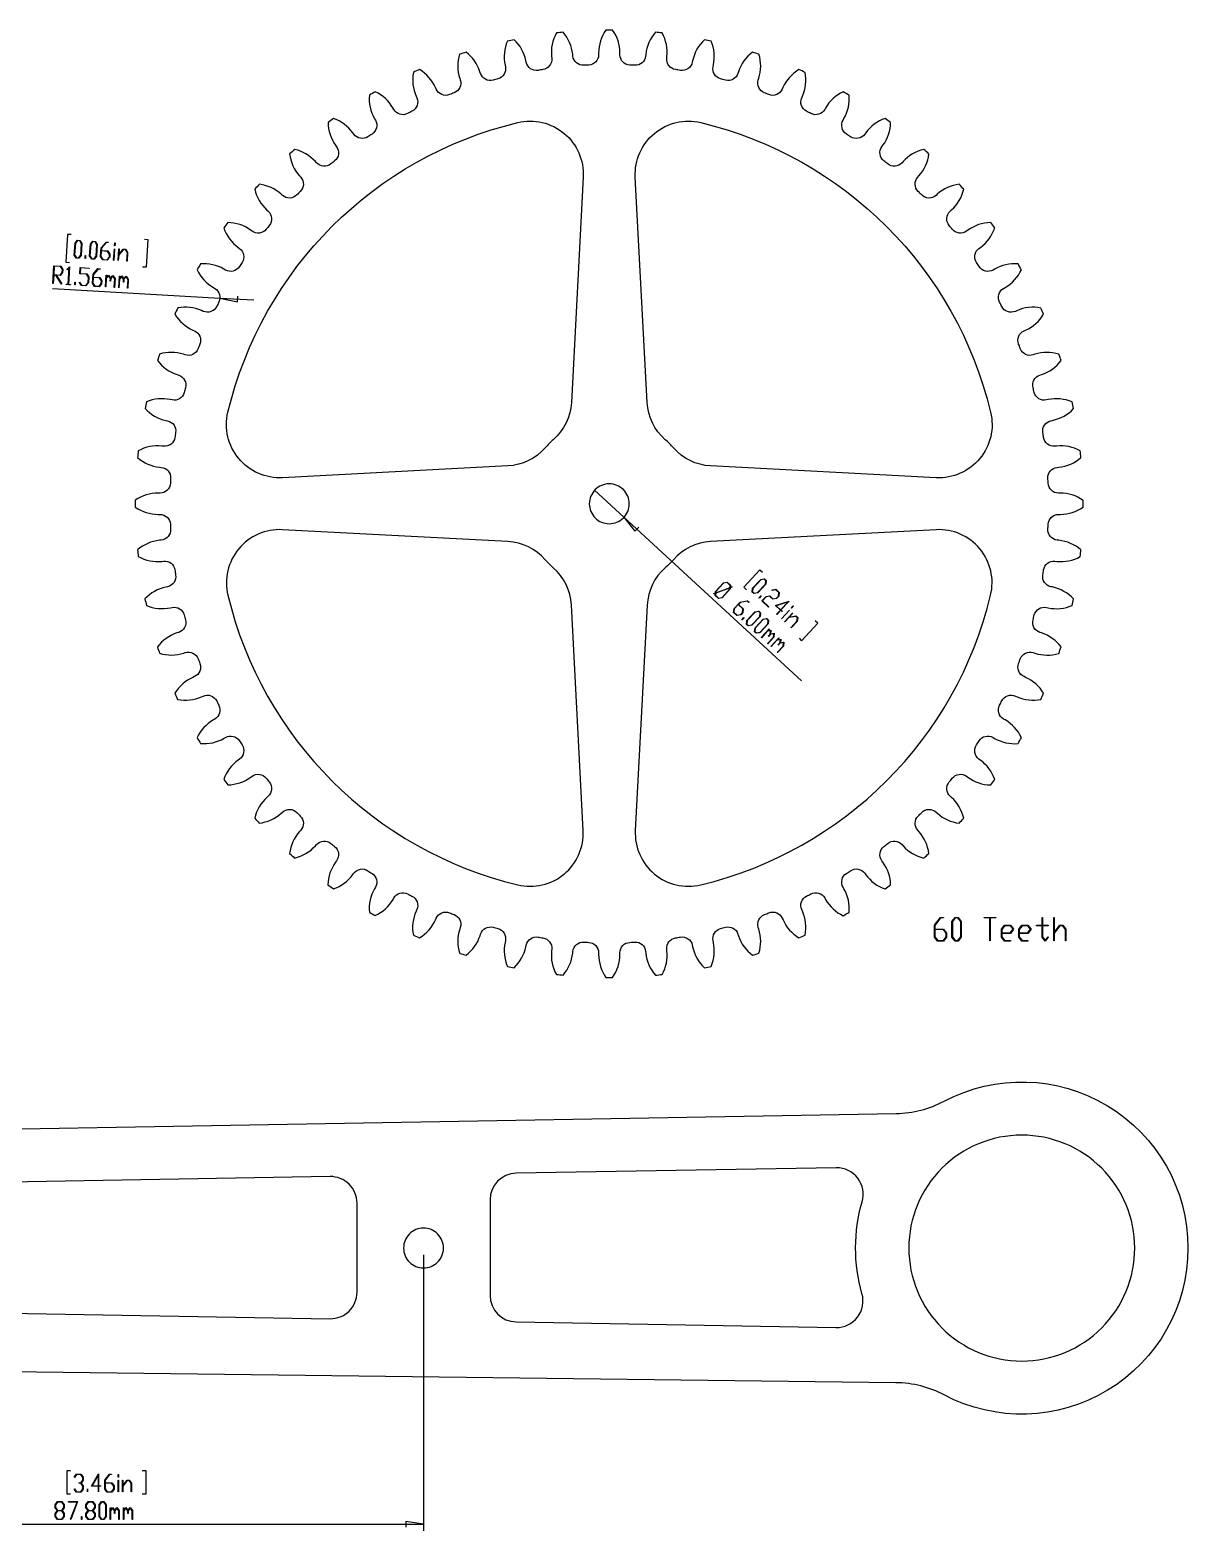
# Model space of a CAD drawing. Extents: x 35 to 373, y 17 to 253.
# Drawn here: x 199 to 373.2, y 26.9 to 252.8 of the extents above; entities that cross this region are included whole.
import ezdxf

# ---------------------------------------------------------------- set-up
doc = ezdxf.new("R2010")
doc.units = 0
doc.layers.get('0').update_dxf_attribs({"linetype": 'CONTINUOUS'})
doc.layers.add('DEFAULT_3', color=19, linetype='CONTINUOUS')
doc.layers.add('SLD-0', color=179, linetype='CONTINUOUS')

msp = doc.modelspace()

# ---------------------------------------------------------------- linework, layer by layer
for points in [[(286.14, 184.53, 0.414214), (283.14, 181.53, 0.414214), (286.14, 178.53, 0.414214), (289.14, 181.53, 0.414214)], [(348.2, 86.5, 0.414214), (331.2, 69.5, 0.414214), (348.2, 52.5, 0.414214), (365.2, 69.5, 0.414214)], [(248.2, 76.26, 0.419335), (244.13, 80.26), (184.33, 79.21, 0.409111), (180.4, 75.22), (180.4, 63.91, 0.409111), (184.33, 59.91), (244.13, 58.87, 0.419335), (248.2, 62.87)], [(258.2, 72.5, 0.414214), (255.2, 69.5, 0.414214), (258.2, 66.5, 0.414214), (261.2, 69.5, 0.414214)]]:
    msp.add_lwpolyline(points, format="xyb", close=True)
at = {"layer": 'DEFAULT_3'}
for points in [[(243.82, 124.16, 0.003571), (244.64, 123.56, 0.154728), (247.56, 125.71), (247.71, 125.91, -0.400584), (249.83, 126.3, 0.002802), (250.45, 125.9, -0.400584), (250.96, 123.8), (250.83, 123.57, 0.153951), (250.05, 120.05, 0.003571), (250.93, 119.54, 0.154728), (253.61, 121.98), (253.73, 122.2, -0.400584), (255.8, 122.81, 0.002802), (256.46, 122.47, -0.400585), (257.19, 120.44), (257.08, 120.2, 0.153952), (256.67, 116.61, 0.003571), (257.6, 116.2, 0.154728), (260.01, 118.91), (260.11, 119.14, -0.400584), (262.11, 119.96, 0.002802), (262.8, 119.69, -0.400585), (263.73, 117.75), (263.65, 117.5, 0.153952), (263.62, 113.89, 0.003571), (264.59, 113.57, 0.154728), (266.7, 116.52), (266.78, 116.76, -0.400584), (268.67, 117.78, 0.002802), (269.39, 117.59, -0.400584), (270.52, 115.76), (270.47, 115.5, 0.153952), (270.81, 111.9, 0.003571), (271.81, 111.69, 0.154728), (273.6, 114.84), (273.65, 115.09, -0.400584), (275.43, 116.31, 0.002802), (276.17, 116.19, -0.400584), (277.48, 114.48), (277.46, 114.22, 0.153952), (278.18, 110.68, 0.003571), (279.19, 110.58, 0.154728), (280.64, 113.9), (280.67, 114.15, -0.400584), (282.31, 115.55, 0.002802), (283.05, 115.51, -0.400584), (284.54, 113.95), (284.54, 113.68, 0.153952), (285.63, 110.24, 0.003571), (286.64, 110.24, 0.154728), (287.74, 113.7), (287.74, 113.95, -0.400584), (289.23, 115.51, 0.002802), (289.97, 115.55, -0.400584), (291.61, 114.15), (291.64, 113.88, 0.153952), (293.08, 110.57, 0.003571), (294.09, 110.68, 0.154728), (294.82, 114.23), (294.8, 114.48, -0.400584), (296.11, 116.19, 0.002802), (296.85, 116.31, -0.400584), (298.63, 115.09), (298.68, 114.83, 0.153952), (300.46, 111.69, 0.003571), (301.46, 111.9, 0.154728), (301.81, 115.51), (301.76, 115.76, -0.400584), (302.89, 117.59, 0.002802), (303.61, 117.78, -0.400585), (305.5, 116.76), (305.59, 116.51, 0.153951), (307.68, 113.57, 0.003571), (308.65, 113.88, 0.154728), (308.63, 117.51), (308.55, 117.75, -0.400584), (309.48, 119.69, 0.002802), (310.17, 119.96, -0.400584), (312.17, 119.14), (312.28, 118.9, 0.153952), (314.67, 116.19, 0.003571), (315.6, 116.61, 0.154728), (315.19, 120.21), (315.09, 120.44, -0.400584), (315.82, 122.47, 0.002802), (316.48, 122.81, -0.400584), (318.55, 122.2), (318.68, 121.97, 0.153952), (321.34, 119.53, 0.003571), (322.23, 120.04, 0.154728), (321.45, 123.58), (321.32, 123.8, -0.400584), (321.83, 125.9, 0.002802), (322.45, 126.3, -0.400584), (324.57, 125.91), (324.73, 125.7, 0.153952), (327.63, 123.55, 0.003571), (328.46, 124.15, 0.154728), (327.31, 127.59), (327.16, 127.8, -0.400584), (327.45, 129.93, 0.002802), (328.03, 130.4, -0.400584), (330.18, 130.24), (330.35, 130.04, 0.153952), (333.46, 128.21, 0.003571), (334.22, 128.89, 0.154728), (332.72, 132.19), (332.55, 132.38, -0.400584), (332.62, 134.53, 0.002802), (333.14, 135.06, -0.400585), (335.3, 135.12), (335.5, 134.94, 0.153952), (338.78, 133.45, 0.003571), (339.46, 134.2, 0.154728), (337.63, 137.33), (337.44, 137.5, -0.400584), (337.28, 139.65, 0.002802), (337.74, 140.23, -0.400584), (339.88, 140.51), (340.1, 140.36, 0.153952), (343.52, 139.21, 0.003571), (344.12, 140.04, 0.154728), (341.96, 142.95), (341.76, 143.1, -0.400584), (341.37, 145.22, 0.002802), (341.78, 145.85, -0.400584), (343.87, 146.35), (344.1, 146.22, 0.153951), (347.63, 145.44, 0.003571), (348.14, 146.32, 0.154728), (345.69, 149), (345.47, 149.13, -0.400584), (344.87, 151.2, 0.002802), (345.2, 151.86, -0.400584), (347.23, 152.58), (347.48, 152.47, 0.153952), (351.06, 152.07, 0.003571), (351.48, 153, 0.154728), (348.77, 155.4), (348.54, 155.51, -0.400584), (347.72, 157.5, 0.002802), (347.98, 158.19, -0.400584), (349.93, 159.13), (350.18, 159.04, 0.153952), (353.79, 159.01, 0.003571), (354.1, 159.98, 0.154728), (351.15, 162.09), (350.92, 162.17, -0.400584), (349.89, 164.07, 0.002802), (350.08, 164.79, -0.400585), (351.92, 165.92), (352.18, 165.86, 0.153952), (355.77, 166.21, 0.003571), (355.98, 167.2, 0.154728), (352.83, 169), (352.58, 169.05, -0.400584), (351.37, 170.83, 0.002802), (351.48, 171.56, -0.400584), (353.19, 172.88), (353.46, 172.85, 0.153951), (356.99, 173.57, 0.003571), (357.1, 174.58, 0.154728), (353.78, 176.03), (353.53, 176.06, -0.400584), (352.13, 177.71, 0.002802), (352.17, 178.45, -0.400584), (353.73, 179.93), (353.99, 179.93, 0.153951), (357.44, 181.02, 0.003571), (357.44, 182.04, 0.154728), (353.98, 183.13), (353.73, 183.13, -0.400584), (352.17, 184.62, 0.002802), (352.13, 185.36, -0.400584), (353.53, 187.01), (353.79, 187.04, 0.153951), (357.1, 188.48, 0.003571), (356.99, 189.49, 0.154728), (353.44, 190.22), (353.19, 190.19, -0.400584), (351.48, 191.51, 0.002802), (351.37, 192.24, -0.400585), (352.58, 194.02), (352.84, 194.08, 0.153952), (355.99, 195.86, 0.003571), (355.77, 196.85, 0.154728), (352.16, 197.2), (351.92, 197.15, -0.400584), (350.08, 198.28, 0.002802), (349.89, 199, -0.400584), (350.92, 200.9), (351.17, 200.98, 0.153952), (354.11, 203.08, 0.003571), (353.79, 204.05, 0.154728), (350.17, 204.02), (349.93, 203.94, -0.400584), (347.98, 204.88, 0.002802), (347.72, 205.57, -0.400584), (348.54, 207.56), (348.78, 207.67, 0.153952), (351.48, 210.06, 0.003571), (351.07, 210.99, 0.154728), (347.46, 210.59), (347.23, 210.49, -0.400584), (345.2, 211.21, 0.002802), (344.87, 211.87, -0.400584), (345.47, 213.94), (345.7, 214.08, 0.153952), (348.14, 216.74, 0.003571), (347.63, 217.62, 0.154728), (344.09, 216.84), (343.87, 216.71, -0.400584), (341.78, 217.22, 0.002802), (341.37, 217.85, -0.400584), (341.76, 219.97), (341.98, 220.12, 0.153952), (344.12, 223.03, 0.003571), (343.52, 223.85, 0.154728), (340.08, 222.7), (339.88, 222.56, -0.400584), (337.74, 222.84, 0.002802), (337.28, 223.42, -0.400584), (337.44, 225.57), (337.64, 225.75, 0.153952), (339.47, 228.86, 0.003571), (338.79, 229.62, 0.154728), (335.48, 228.12), (335.3, 227.95, -0.400584), (333.14, 228.01, 0.002802), (332.62, 228.54, -0.400584), (332.55, 230.69), (332.73, 230.89, 0.153952), (334.23, 234.17, 0.003571), (333.47, 234.86, 0.154728), (330.34, 233.02), (330.18, 232.83, -0.400584), (328.03, 232.67, 0.002802), (327.45, 233.14, -0.400584), (327.16, 235.27), (327.32, 235.49, 0.153952), (328.46, 238.91, 0.003571), (327.64, 239.51, 0.154728), (324.72, 237.36), (324.57, 237.16, -0.400585), (322.45, 236.77, 0.002802), (321.83, 237.17, -0.400584), (321.32, 239.27), (321.45, 239.5, 0.153952), (322.23, 243.02, 0.003571), (321.35, 243.53, 0.154728), (318.67, 241.09), (318.55, 240.87, -0.400584), (316.48, 240.26, 0.002802), (315.82, 240.6, -0.400584), (315.09, 242.63), (315.2, 242.87, 0.153952), (315.61, 246.46, 0.003571), (314.68, 246.87, 0.154728), (312.27, 244.16), (312.17, 243.93, -0.400584), (310.17, 243.11, 0.002802), (309.48, 243.38, -0.400584), (308.55, 245.32), (308.63, 245.57, 0.153952), (308.66, 249.18, 0.003571), (307.69, 249.5, 0.154728), (305.58, 246.55), (305.5, 246.31, -0.400584), (303.61, 245.29, 0.002802), (302.89, 245.48, -0.400584), (301.76, 247.31), (301.81, 247.57, 0.153952), (301.47, 251.17, 0.003571), (300.47, 251.38, 0.154728), (298.68, 248.22), (298.63, 247.98, -0.400584), (296.85, 246.76, 0.002802), (296.11, 246.88, -0.400585), (294.8, 248.59), (294.82, 248.85, 0.153952), (294.1, 252.39, 0.003571), (293.09, 252.49, 0.154728), (291.64, 249.17), (291.61, 248.92, -0.400584), (289.97, 247.52, 0.002802), (289.23, 247.56, -0.400584), (287.74, 249.12), (287.74, 249.39, 0.153952), (286.65, 252.83, 0.003571), (285.64, 252.83, 0.154728), (284.54, 249.37), (284.54, 249.12, -0.400584), (283.05, 247.56, 0.002802), (282.31, 247.52, -0.400584), (280.67, 248.92), (280.64, 249.19, 0.153952), (279.2, 252.49, 0.003571), (278.19, 252.39, 0.154728), (277.46, 248.84), (277.48, 248.59, -0.400584), (276.17, 246.88, 0.002802), (275.43, 246.76, -0.400584), (273.65, 247.98), (273.6, 248.24, 0.153951), (271.82, 251.38, 0.003571), (270.82, 251.17, 0.154728), (270.47, 247.56), (270.52, 247.31, -0.400584), (269.39, 245.48, 0.002802), (268.67, 245.29, -0.400584), (266.78, 246.31), (266.69, 246.56, 0.153952), (264.6, 249.5, 0.003571), (263.63, 249.19, 0.154728), (263.65, 245.56), (263.73, 245.32, -0.400585), (262.8, 243.38, 0.002802), (262.11, 243.11, -0.400584), (260.11, 243.93), (260, 244.17, 0.153951), (257.61, 246.88, 0.003571), (256.68, 246.46, 0.154728), (257.09, 242.86), (257.19, 242.63, -0.400585), (256.46, 240.6, 0.002802), (255.8, 240.26, -0.400584), (253.73, 240.87), (253.6, 241.1, 0.153952), (250.94, 243.54, 0.003571), (250.06, 243.03, 0.154728), (250.83, 239.49), (250.96, 239.27, -0.400584), (250.45, 237.17, 0.002802), (249.83, 236.77, -0.400584), (247.71, 237.16), (247.55, 237.37, 0.153952), (244.65, 239.52, 0.003571), (243.83, 238.92, 0.154728), (244.97, 235.48), (245.12, 235.27, -0.400584), (244.83, 233.14, 0.002802), (244.25, 232.67, -0.400584), (242.1, 232.83), (241.93, 233.03, 0.153952), (238.82, 234.86, 0.003571), (238.06, 234.18, 0.154728), (239.56, 230.88), (239.73, 230.69, -0.400584), (239.66, 228.54, 0.002802), (239.14, 228.01, -0.400584), (236.98, 227.95), (236.78, 228.13, 0.153952), (233.5, 229.62, 0.003571), (232.82, 228.87, 0.154728), (234.65, 225.74), (234.84, 225.57, -0.400584), (235, 223.42, 0.002802), (234.54, 222.84, -0.400584), (232.4, 222.56), (232.19, 222.71, 0.153952), (228.76, 223.86, 0.003571), (228.16, 223.03, 0.154728), (230.32, 220.12), (230.52, 219.97, -0.400584), (230.91, 217.85, 0.002802), (230.5, 217.22, -0.400584), (228.41, 216.71), (228.18, 216.85, 0.153952), (224.65, 217.63, 0.003571), (224.14, 216.75, 0.154728), (226.59, 214.07), (226.81, 213.94, -0.400584), (227.41, 211.87, 0.002802), (227.08, 211.21, -0.400584), (225.05, 210.49), (224.8, 210.6, 0.153952), (221.22, 211, 0.003571), (220.8, 210.07, 0.154728), (223.51, 207.67), (223.74, 207.56, -0.400584), (224.56, 205.57, 0.002802), (224.3, 204.88, -0.400584), (222.35, 203.94), (222.1, 204.02, 0.153952), (218.49, 204.06, 0.003571), (218.18, 203.09, 0.154728), (221.13, 200.98), (221.37, 200.9, -0.400584), (222.39, 199, 0.002802), (222.2, 198.28, -0.400585), (220.36, 197.15), (220.1, 197.21, 0.153952), (216.51, 196.86, 0.003571), (216.3, 195.87, 0.154728), (219.45, 194.07), (219.7, 194.02, -0.400584), (220.91, 192.24, 0.002802), (220.8, 191.51, -0.400584), (219.09, 190.19), (218.82, 190.22, 0.153951), (215.29, 189.5, 0.003571), (215.18, 188.49, 0.154728), (218.5, 187.03), (218.75, 187.01, -0.400584), (220.15, 185.36, 0.002802), (220.11, 184.62, -0.400584), (218.55, 183.13), (218.29, 183.13, 0.153952), (214.84, 182.05, 0.003571), (214.84, 181.03, 0.154728), (218.3, 179.93), (218.55, 179.93, -0.400584), (220.11, 178.45, 0.002802), (220.15, 177.71, -0.400584), (218.75, 176.06), (218.49, 176.03, 0.153951), (215.18, 174.59, 0.003571), (215.29, 173.58, 0.154728), (218.84, 172.85), (219.09, 172.88, -0.400584), (220.8, 171.56, 0.002802), (220.91, 170.83, -0.400585), (219.7, 169.05), (219.44, 168.99, 0.153951), (216.29, 167.21, 0.003571), (216.51, 166.22, 0.154728), (220.12, 165.87), (220.36, 165.92, -0.400584), (222.2, 164.79, 0.002802), (222.39, 164.07, -0.400584), (221.37, 162.17), (221.11, 162.09, 0.153952), (218.17, 159.99, 0.003571), (218.49, 159.02, 0.154728), (222.12, 159.05), (222.35, 159.13, -0.400584), (224.3, 158.19, 0.002802), (224.56, 157.5, -0.400584), (223.74, 155.51), (223.5, 155.4, 0.153952), (220.8, 153.01, 0.003571), (221.21, 152.08, 0.154728), (224.82, 152.48), (225.05, 152.58, -0.400584), (227.08, 151.86, 0.002802), (227.41, 151.2, -0.400584), (226.81, 149.13), (226.58, 148.99, 0.153952), (224.14, 146.33, 0.003571), (224.65, 145.45, 0.154728), (228.19, 146.23), (228.41, 146.35, -0.400584), (230.5, 145.85, 0.002802), (230.91, 145.22, -0.400584), (230.52, 143.1), (230.3, 142.95, 0.153952), (228.16, 140.04, 0.003571), (228.76, 139.22, 0.154728), (232.2, 140.37), (232.4, 140.51, -0.400584), (234.54, 140.23, 0.002802), (235, 139.65, -0.400585), (234.84, 137.5), (234.64, 137.32, 0.153952), (232.81, 134.21, 0.003571), (233.49, 133.45, 0.154728), (236.8, 134.95), (236.98, 135.12, -0.400584), (239.14, 135.06, 0.002802), (239.66, 134.53, -0.400584), (239.73, 132.38), (239.55, 132.18, 0.153952), (238.05, 128.9, 0.003571), (238.81, 128.21, 0.154728), (241.94, 130.05), (242.1, 130.24, -0.400584), (244.25, 130.4, 0.002802), (244.83, 129.93, -0.400584), (245.12, 127.8), (244.96, 127.58, 0.153952)], [(276.5, 189.95, -0.202784), (270.9, 187.23), (236.97, 185.45, -0.501309), (228.77, 195.31, -0.282028), (272.37, 238.9, -0.501309), (282.22, 230.71), (280.45, 196.78, -0.202784), (277.72, 191.17, 0.033636)], [(295.78, 189.95, 0.033636), (294.56, 191.17, -0.202784), (291.84, 196.78), (290.06, 230.71, -0.501309), (299.91, 238.9, -0.282028), (343.51, 195.31, -0.501309), (335.31, 185.45), (301.38, 187.23, -0.202784)], [(270.9, 175.84), (236.97, 177.62, 0.501309), (228.77, 167.76, 0.282028), (272.37, 124.17, 0.501309), (282.22, 132.36), (280.45, 166.29, 0.202784), (277.72, 171.9, -0.033636), (276.5, 173.11, 0.202784)], [(291.84, 166.29), (290.06, 132.36, 0.501309), (299.91, 124.17, 0.282028), (343.51, 167.76, 0.501309), (335.31, 177.62), (301.38, 175.84, 0.202784), (295.78, 173.11, -0.033636), (294.56, 171.9, 0.202784)], [(78.84, 50.25, -0.581542), (46.21, 70.19, -0.581542), (80.02, 88.05, 0.147265), (88.9, 85.55), (329.31, 89.75, 0.117819), (336.51, 91.6, -0.564877), (373.2, 69.52, -0.564877), (336.53, 47.39, 0.118802), (329.27, 49.24), (86.78, 52.24, 0.130049)], [(268.2, 62.38, 0.409111), (272.13, 58.38), (320.24, 57.54, 0.5037), (324.16, 62.64, -0.141109), (324.19, 76.47, 0.505082), (320.28, 81.59), (272.13, 80.75, 0.409111), (268.2, 76.75)]]:
    msp.add_lwpolyline(points, format="xyb", close=True, dxfattribs=at)
for points in [[(205.18, 222.05), (204.65, 222.08), (204.38, 217.88), (204.92, 217.85)], [(216.2, 221.35), (216.74, 221.31), (216.47, 217.12), (215.93, 217.15)], [(202.39, 213.94), (227.58, 212.49), (232.66, 212.2)], [(227.58, 212.49), (230.2, 211.93), (230.25, 212.75)], [(315.04, 154.87), (288.34, 179.5), (283.94, 183.57)], [(288.34, 179.5), (290.01, 177.41), (290.57, 178.01)], [(306.78, 168.58), (306.38, 168.95), (308.81, 171.57), (309.2, 171.21)], [(314.69, 161.28), (315.08, 160.92), (317.51, 163.54), (317.11, 163.91)], [(258.2, 68.5), (258.2, 26.92)], [(205.11, 32.44), (204.57, 32.44), (204.57, 36.01), (205.11, 36.01)], [(215.88, 36.01), (216.41, 36.01), (216.41, 32.44), (215.88, 32.44)], [(173.04, 28.32), (173.04, 27.51), (170.4, 27.92), (258.2, 27.92), (255.55, 28.32), (255.55, 27.51)]]:
    msp.add_lwpolyline(points, dxfattribs=at)
at = {"layer": 'SLD-0'}
for points in [[(206.69, 218.91), (206.32, 218.47), (205.98, 218.49), (205.66, 218.97), (205.77, 220.75), (206.15, 221.19), (206.49, 221.17), (206.81, 220.69)], [(206.65, 218.93), (206.76, 220.67), (206.47, 221.11), (206.16, 221.13), (205.82, 220.73), (205.71, 218.99), (206, 218.55), (206.31, 218.53)], [(209.01, 218.76), (208.63, 218.33), (208.29, 218.35), (207.97, 218.83), (208.09, 220.61), (208.46, 221.04), (208.8, 221.02), (209.12, 220.54)], [(208.96, 218.78), (209.07, 220.52), (208.78, 220.96), (208.47, 220.98), (208.13, 220.58), (208.02, 218.84), (208.31, 218.4), (208.62, 218.38)], [(210.99, 218.63), (210.61, 218.2), (209.94, 218.24), (209.62, 218.72), (209.71, 220.06), (210.44, 220.92), (210.78, 220.9), (210.77, 220.84), (210.45, 220.86), (209.75, 220.04), (209.73, 219.64), (210.7, 219.58), (211.02, 219.1)], [(210.94, 218.66), (210.97, 219.08), (210.68, 219.52), (209.72, 219.58), (209.67, 218.74), (209.96, 218.3), (210.6, 218.26)], [(211.62, 218.16), (211.58, 218.17), (211.69, 219.92), (211.73, 219.92)], [(211.76, 220.36), (211.72, 220.37), (211.74, 220.81), (211.79, 220.8)], [(213.6, 218.04), (213.56, 218.04), (213.64, 219.35), (213.35, 219.79), (213.04, 219.81), (212.34, 218.99), (212.28, 218.12), (212.24, 218.12), (212.35, 219.88), (212.39, 219.88), (212.34, 219.07), (213.02, 219.87), (213.37, 219.85), (213.68, 219.37)], [(203.91, 216.34), (203.54, 215.9), (202.92, 215.94), (203.79, 214.61), (203.76, 214.57), (202.86, 215.94), (202.56, 215.96), (202.48, 214.67), (202.43, 214.67), (202.6, 217.34), (203.62, 217.28), (203.94, 216.8)], [(203.86, 216.36), (203.89, 216.78), (203.6, 217.22), (202.64, 217.28), (202.56, 216.02), (203.52, 215.96)], [(205.09, 214.48), (204.43, 214.52), (204.44, 214.58), (204.75, 214.56), (204.91, 217.1), (204.59, 216.72), (204.56, 216.77), (204.92, 217.19), (204.96, 217.19), (204.79, 214.55), (205.1, 214.53)], [(207.78, 214.76), (207.41, 214.33), (206.74, 214.37), (206.43, 214.84), (206.46, 214.88), (206.76, 214.43), (207.4, 214.39), (207.74, 214.79), (207.8, 215.65), (207.51, 216.09), (206.5, 216.15), (206.56, 217.09), (207.9, 217.01), (207.9, 216.95), (206.6, 217.03), (206.55, 216.21), (207.53, 216.15), (207.84, 215.67)], [(207.33, 218.43), (207.29, 218.44), (207.31, 218.88), (207.36, 218.88)], [(209.77, 214.64), (209.39, 214.2), (208.72, 214.25), (208.4, 214.73), (208.49, 216.07), (209.22, 216.92), (209.55, 216.9), (209.55, 216.84), (209.23, 216.86), (208.53, 216.04), (208.5, 215.64), (209.48, 215.58), (209.79, 215.1)], [(205.78, 214.46), (205.73, 214.46), (205.76, 214.9), (205.81, 214.9)], [(209.72, 214.66), (209.75, 215.08), (209.46, 215.52), (208.5, 215.58), (208.45, 214.74), (208.74, 214.3), (209.38, 214.26)], [(211.72, 214.08), (211.67, 214.09), (211.76, 215.4), (211.47, 215.83), (211.14, 215.44), (211.11, 215.01), (211.07, 215.01), (211.1, 215.44), (210.82, 215.87), (210.48, 215.48), (210.4, 214.17), (210.35, 214.17), (210.47, 215.93), (210.51, 215.93), (210.49, 215.56), (210.82, 215.95), (211.12, 215.49), (211.48, 215.91), (211.8, 215.42)], [(213.7, 213.96), (213.65, 213.96), (213.74, 215.27), (213.45, 215.7), (213.12, 215.31), (213.09, 214.88), (213.05, 214.88), (213.08, 215.31), (212.8, 215.74), (212.46, 215.35), (212.38, 214.04), (212.34, 214.04), (212.45, 215.8), (212.49, 215.8), (212.47, 215.43), (212.8, 215.82), (213.1, 215.36), (213.46, 215.78), (213.78, 215.29)], [(303.13, 167.39), (302.57, 167.28), (302.07, 167.74), (302.1, 168.05), (301.86, 167.96), (301.85, 168.01), (302.11, 168.1), (302.13, 168.31), (303.34, 169.62), (303.9, 169.73), (304.4, 169.27), (304.37, 168.96), (304.61, 169.05), (304.62, 169.01), (304.36, 168.91), (304.34, 168.7)], [(304.32, 168.94), (304.35, 169.24), (303.87, 169.67), (303.35, 169.58), (302.17, 168.3), (302.16, 168.12)], [(308.47, 168.1), (307.91, 168), (307.65, 168.23), (307.71, 168.8), (308.92, 170.11), (309.48, 170.22), (309.74, 169.98), (309.68, 169.41)], [(308.45, 168.15), (309.63, 169.42), (309.69, 169.95), (309.46, 170.16), (308.94, 170.07), (307.76, 168.79), (307.7, 168.26), (307.93, 168.05)], [(303.11, 167.43), (304.29, 168.71), (304.31, 168.89), (302.15, 168.07), (302.12, 167.77), (302.59, 167.34)], [(308.67, 167.33), (308.63, 167.36), (308.93, 167.69), (308.97, 167.66)], [(311.31, 167.28), (310.75, 167.17), (310.26, 167.62), (309.74, 167.53), (309.17, 166.91), (310.13, 166.03), (310.09, 165.98), (309.1, 166.9), (309.72, 167.57), (310.29, 167.68), (310.77, 167.23), (311.29, 167.32), (311.58, 167.63), (311.63, 168.16), (311.16, 168.59), (310.63, 168.49), (310.63, 168.55), (311.19, 168.65), (311.68, 168.19), (311.63, 167.62)], [(305.91, 164.82), (305.35, 164.72), (304.85, 165.18), (304.91, 165.75), (305.82, 166.74), (306.92, 166.94), (307.17, 166.71), (307.13, 166.67), (306.9, 166.89), (305.84, 166.69), (305.56, 166.39), (306.28, 165.73), (306.22, 165.16)], [(305.89, 164.87), (306.18, 165.17), (306.23, 165.7), (305.52, 166.35), (304.95, 165.73), (304.9, 165.21), (305.37, 164.77)], [(307.61, 163.25), (307.05, 163.15), (306.79, 163.38), (306.85, 163.95), (308.06, 165.27), (308.63, 165.37), (308.88, 165.13), (308.82, 164.56)], [(307.59, 163.3), (308.77, 164.58), (308.83, 165.1), (308.6, 165.32), (308.08, 165.22), (306.9, 163.94), (306.84, 163.41), (307.08, 163.2)], [(312.14, 165.29), (311.92, 165.49), (311.34, 164.87), (311.31, 164.9), (311.88, 165.52), (311.14, 166.21), (313.19, 166.88), (311.96, 165.54), (312.18, 165.33)], [(311.92, 165.57), (313.04, 166.78), (311.24, 166.19)], [(312.07, 164.19), (312.04, 164.22), (313.23, 165.52), (313.26, 165.49)], [(313.53, 162.85), (313.49, 162.88), (314.38, 163.84), (314.44, 164.37), (314.2, 164.58), (313.14, 164.39), (312.55, 163.74), (312.52, 163.78), (313.72, 165.07), (313.75, 165.04), (313.2, 164.44), (314.23, 164.64), (314.49, 164.4), (314.43, 163.83)], [(313.56, 165.81), (313.53, 165.84), (313.83, 166.17), (313.86, 166.14)], [(306.11, 164.05), (306.07, 164.08), (306.37, 164.41), (306.41, 164.38)], [(308.83, 162.13), (308.26, 162.03), (308.01, 162.26), (308.07, 162.83), (309.28, 164.14), (309.84, 164.25), (310.1, 164.01), (310.04, 163.44)], [(308.81, 162.17), (309.99, 163.45), (310.05, 163.98), (309.81, 164.19), (309.29, 164.1), (308.11, 162.82), (308.06, 162.29), (308.29, 162.08)], [(310, 160.47), (309.96, 160.5), (310.85, 161.46), (310.9, 161.97), (310.4, 161.88), (310.11, 161.56), (310.07, 161.59), (310.37, 161.91), (310.42, 162.42), (309.91, 162.33), (309.02, 161.36), (308.99, 161.39), (310.19, 162.69), (310.22, 162.66), (309.97, 162.39), (310.47, 162.48), (310.42, 161.93), (310.96, 162.03), (310.9, 161.45)], [(311.45, 159.12), (311.42, 159.15), (312.31, 160.11), (312.36, 160.63), (311.86, 160.53), (311.57, 160.22), (311.53, 160.25), (311.82, 160.56), (311.88, 161.07), (311.37, 160.98), (310.48, 160.02), (310.45, 160.05), (311.65, 161.34), (311.68, 161.31), (311.43, 161.04), (311.93, 161.13), (311.88, 160.58), (312.42, 160.69), (312.36, 160.1)], [(336.89, 116.3), (336.43, 115.69), (335.53, 115.69), (335.08, 116.3), (335.08, 118.08), (335.97, 119.27), (336.42, 119.27), (336.42, 119.19), (335.99, 119.19), (335.14, 118.05), (335.14, 117.52), (336.43, 117.52), (336.89, 116.91)], [(339.07, 116.3), (338.62, 115.69), (338.16, 115.69), (337.7, 116.3), (337.7, 118.66), (338.16, 119.27), (338.62, 119.27), (339.07, 118.66)], [(339.01, 116.32), (339.01, 118.63), (338.6, 119.19), (338.18, 119.19), (337.76, 118.63), (337.76, 116.32), (338.18, 115.77), (338.6, 115.77)], [(344.29, 119.19), (343.45, 119.19), (343.45, 115.73), (343.39, 115.73), (343.39, 119.19), (342.55, 119.19), (342.55, 119.27), (344.29, 119.27)], [(346.96, 117.48), (346.49, 116.86), (345.2, 116.86), (345.2, 116.33), (345.62, 115.77), (346.48, 115.77), (346.48, 115.69), (345.6, 115.69), (345.14, 116.3), (345.14, 117.49), (345.6, 118.1), (346.49, 118.1)], [(346.88, 117.48), (346.47, 118.02), (345.62, 118.02), (345.2, 117.46), (345.2, 116.93), (346.47, 116.93)], [(349.59, 117.48), (349.12, 116.86), (347.83, 116.86), (347.83, 116.33), (348.24, 115.77), (349.11, 115.77), (349.11, 115.69), (348.22, 115.69), (347.77, 116.3), (347.77, 117.49), (348.22, 118.1), (349.12, 118.1)], [(349.51, 117.48), (349.1, 118.02), (348.24, 118.02), (347.83, 117.46), (347.83, 116.93), (349.1, 116.93)], [(352.19, 116.28), (351.73, 115.68), (351.27, 116.3), (351.27, 118.02), (350.42, 118.02), (350.42, 118.1), (351.27, 118.1), (351.27, 119.23), (351.32, 119.23), (351.32, 118.1), (352.17, 118.1), (352.17, 118.02), (351.32, 118.02), (351.32, 116.33), (351.73, 115.78), (352.15, 116.34)], [(354.82, 115.73), (354.77, 115.73), (354.77, 117.46), (354.35, 118.02), (353.93, 118.02), (353.08, 116.88), (353.08, 115.73), (353.02, 115.73), (353.02, 119.23), (353.08, 119.23), (353.08, 116.99), (353.91, 118.1), (354.37, 118.1), (354.82, 117.49)], [(336.83, 116.32), (336.83, 116.88), (336.41, 117.44), (335.14, 117.44), (335.14, 116.32), (335.55, 115.77), (336.41, 115.77)], [(207.01, 33.23), (206.66, 32.77), (205.99, 32.77), (205.65, 33.22), (205.68, 33.26), (206, 32.83), (206.65, 32.83), (206.96, 33.25), (206.96, 33.67), (206.65, 34.09), (206.32, 34.09), (206.32, 34.15), (206.65, 34.15), (206.96, 34.57), (206.96, 34.99), (206.65, 35.42), (206, 35.42), (205.68, 34.98), (205.65, 35.02), (205.99, 35.47), (206.66, 35.47), (207.01, 35.01), (207.01, 34.55), (206.68, 34.12), (207.01, 33.69)], [(209.63, 33.65), (209.32, 33.65), (209.32, 32.8), (209.28, 32.8), (209.28, 33.65), (208.26, 33.65), (209.32, 35.53), (209.32, 33.71), (209.63, 33.71)], [(209.28, 33.71), (209.28, 35.35), (208.35, 33.71)], [(211.64, 33.23), (211.29, 32.77), (210.61, 32.77), (210.27, 33.23), (210.27, 34.57), (210.95, 35.47), (211.28, 35.47), (211.28, 35.42), (210.96, 35.42), (210.32, 34.55), (210.32, 34.15), (211.29, 34.15), (211.64, 33.69)], [(211.59, 33.25), (211.59, 33.67), (211.28, 34.09), (210.32, 34.09), (210.32, 33.25), (210.63, 32.83), (211.28, 32.83)], [(212.3, 35), (212.26, 35), (212.26, 35.44), (212.3, 35.44)], [(212.3, 32.8), (212.26, 32.8), (212.26, 34.56), (212.3, 34.56)], [(214.28, 32.8), (214.24, 32.8), (214.24, 34.11), (213.92, 34.53), (213.61, 34.53), (212.96, 33.67), (212.96, 32.8), (212.92, 32.8), (212.92, 34.56), (212.96, 34.56), (212.96, 33.75), (213.59, 34.59), (213.94, 34.59), (214.28, 34.13)], [(207.67, 32.8), (207.63, 32.8), (207.63, 33.24), (207.67, 33.24)], [(204.16, 29.08), (203.81, 28.63), (203.13, 28.63), (202.79, 29.08), (202.79, 29.55), (203.11, 29.98), (202.79, 30.41), (202.79, 30.87), (203.13, 31.33), (203.81, 31.33), (204.16, 30.87), (204.16, 30.41), (203.83, 29.98), (204.16, 29.55)], [(204.11, 30.43), (204.11, 30.85), (203.79, 31.27), (203.15, 31.27), (202.83, 30.85), (202.83, 30.43), (203.15, 30), (203.79, 30)], [(204.11, 29.1), (204.11, 29.52), (203.79, 29.95), (203.15, 29.95), (202.83, 29.52), (202.83, 29.1), (203.15, 28.68), (203.79, 28.68)], [(206.15, 31.33), (205.14, 28.64), (205.11, 28.67), (206.08, 31.27), (204.8, 31.27), (204.8, 31.33)], [(208.79, 29.08), (208.44, 28.63), (207.76, 28.63), (207.42, 29.08), (207.42, 29.55), (207.74, 29.98), (207.42, 30.41), (207.42, 30.87), (207.76, 31.33), (208.44, 31.33), (208.79, 30.87), (208.79, 30.41), (208.46, 29.98), (208.79, 29.55)], [(208.74, 30.43), (208.74, 30.85), (208.42, 31.27), (207.78, 31.27), (207.46, 30.85), (207.46, 30.43), (207.78, 30), (208.42, 30)], [(208.74, 29.1), (208.74, 29.52), (208.42, 29.95), (207.78, 29.95), (207.46, 29.52), (207.46, 29.1), (207.78, 28.68), (208.42, 28.68)], [(210.44, 29.08), (210.09, 28.63), (209.75, 28.63), (209.4, 29.08), (209.4, 30.87), (209.75, 31.33), (210.09, 31.33), (210.44, 30.87)], [(210.39, 29.1), (210.39, 30.85), (210.08, 31.27), (209.76, 31.27), (209.45, 30.85), (209.45, 29.1), (209.76, 28.68), (210.08, 28.68)], [(212.42, 28.65), (212.38, 28.65), (212.38, 29.97), (212.07, 30.38), (211.76, 29.97), (211.76, 29.53), (211.72, 29.53), (211.72, 29.97), (211.41, 30.38), (211.1, 29.97), (211.1, 28.65), (211.06, 28.65), (211.06, 30.42), (211.1, 30.42), (211.1, 30.05), (211.41, 30.46), (211.74, 30.02), (212.07, 30.46), (212.42, 29.99)], [(214.41, 28.65), (214.36, 28.65), (214.36, 29.97), (214.06, 30.38), (213.75, 29.97), (213.75, 29.53), (213.7, 29.53), (213.7, 29.97), (213.39, 30.38), (213.09, 29.97), (213.09, 28.65), (213.04, 28.65), (213.04, 30.42), (213.09, 30.42), (213.09, 30.05), (213.39, 30.46), (213.73, 30.02), (214.06, 30.46), (214.41, 29.99)], [(206.8, 28.65), (206.76, 28.65), (206.76, 29.09), (206.8, 29.09)]]:
    msp.add_lwpolyline(points, close=True, dxfattribs=at)

doc.saveas('drawing.dxf')
